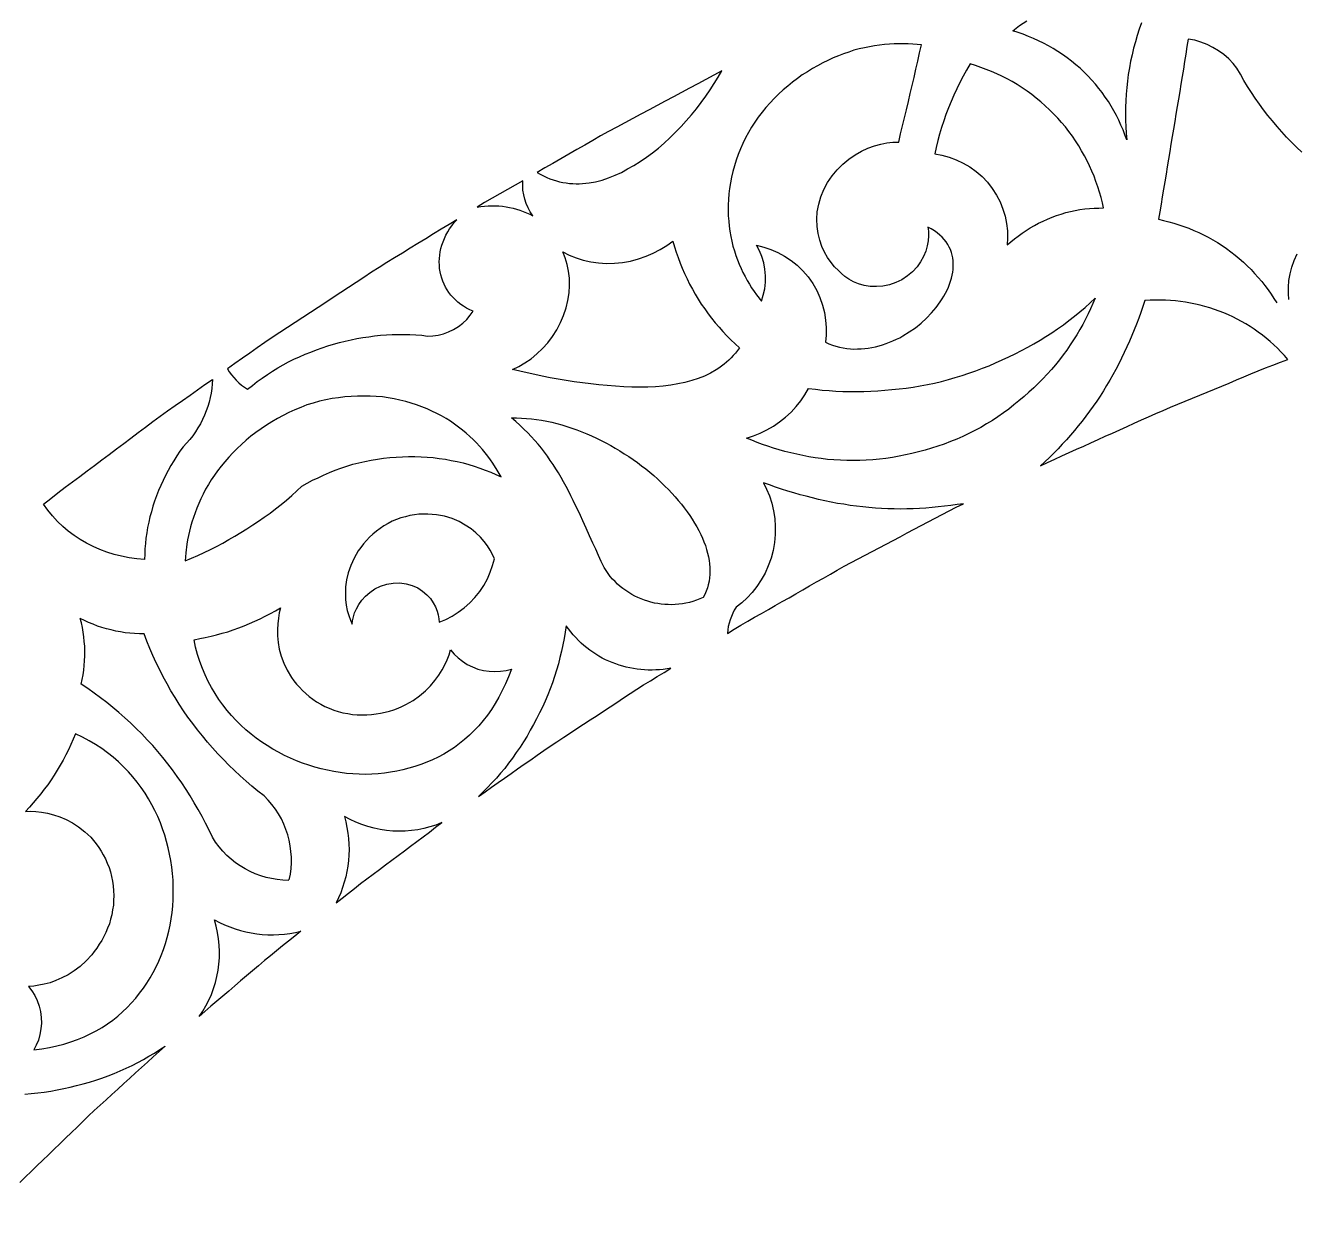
# Model space of a CAD drawing. Extents: x -1903 to -234, y -575 to 545.
# Drawn here: x -1659 to -1504.9, y 299.6 to 445.1 of the extents above; entities that cross this region are included whole.
import ezdxf

# ---------------------------------------------------------------- set-up
doc = ezdxf.new("R2010")
doc.units = 0
doc.layers.add('LAYER_1', color=18, linetype='CONTINUOUS')

msp = doc.modelspace()

# ---------------------------------------------------------------- linework, layer by layer
at = {"layer": 'LAYER_1'}
msp.add_lwpolyline([(-1342.91, 545.22, 0.414214), (-1902.91, -14.78, 0.414214), (-1342.91, -574.78, 0.414214), (-782.91, -14.78, 0.414214)], format="xyb", close=True, dxfattribs=at)
for points in [[(-1523.73, 445.4), (-1523.99, 444.64), (-1524.25, 443.88), (-1524.46, 443.11), (-1524.68, 442.32), (-1524.86, 441.53), (-1525.03, 440.74), (-1525.17, 439.95), (-1525.31, 439.15), (-1525.4, 438.35), (-1525.5, 437.56), (-1525.56, 436.76), (-1525.62, 435.96), (-1525.64, 435.17), (-1525.66, 434.38), (-1525.64, 433.59), (-1525.62, 432.8), (-1525.57, 432.01), (-1525.51, 431.23), (-1525.73, 431.82), (-1525.94, 432.42), (-1526.2, 433.01), (-1526.46, 433.59), (-1526.76, 434.17), (-1527.05, 434.74), (-1527.39, 435.3), (-1527.73, 435.86), (-1528.1, 436.4), (-1528.48, 436.94), (-1528.89, 437.46), (-1529.3, 437.98), (-1529.75, 438.47), (-1530.2, 438.96), (-1530.68, 439.43), (-1531.16, 439.89), (-1531.67, 440.32), (-1532.19, 440.76), (-1532.73, 441.16), (-1533.27, 441.56), (-1533.84, 441.92), (-1534.41, 442.28), (-1534.99, 442.61), (-1535.58, 442.94), (-1536.19, 443.22), (-1536.8, 443.51), (-1537.42, 443.76), (-1538.04, 444.01), (-1538.68, 444.22), (-1539.31, 444.44), (-1538.49, 445.07), (-1537.62, 445.66)], [(-1504.29, 429.72), (-1504.92, 430.32), (-1505.53, 430.94), (-1506.13, 431.56), (-1506.71, 432.2), (-1507.29, 432.85), (-1507.84, 433.52), (-1508.39, 434.18), (-1508.91, 434.87), (-1509.43, 435.56), (-1509.92, 436.27), (-1510.4, 436.97), (-1510.86, 437.7), (-1511.31, 438.42), (-1511.73, 439.16), (-1512.15, 439.9), (-1512.62, 440.49), (-1513.15, 441.04), (-1513.73, 441.56), (-1514.37, 442.02), (-1515.05, 442.43), (-1515.76, 442.78), (-1516.51, 443.06), (-1517.27, 443.28), (-1518.05, 443.44), (-1518.2, 442.52), (-1518.35, 441.61), (-1518.5, 440.7), (-1518.64, 439.79), (-1518.79, 438.88), (-1518.93, 437.97), (-1519.08, 437.06), (-1519.24, 436.16), (-1519.39, 435.25), (-1519.54, 434.34), (-1519.69, 433.44), (-1519.83, 432.53), (-1519.99, 431.62), (-1520.14, 430.7), (-1520.29, 429.79), (-1520.44, 428.87), (-1520.59, 427.96), (-1520.73, 427.05), (-1520.89, 426.14), (-1521.05, 425.22), (-1521.2, 424.31), (-1521.35, 423.41), (-1521.51, 422.5), (-1521.66, 421.59), (-1521.03, 421.44), (-1520.41, 421.3), (-1519.8, 421.12), (-1519.18, 420.93), (-1518.57, 420.72), (-1517.97, 420.5), (-1517.37, 420.25), (-1516.78, 419.99), (-1516.2, 419.7), (-1515.62, 419.41), (-1515.06, 419.09), (-1514.49, 418.77), (-1513.95, 418.4), (-1513.4, 418.03), (-1512.88, 417.64), (-1512.36, 417.24), (-1511.86, 416.82), (-1511.37, 416.39), (-1510.9, 415.94), (-1510.43, 415.49), (-1510, 415.01), (-1509.56, 414.54), (-1509.15, 414.04), (-1508.75, 413.55), (-1508.37, 413.04), (-1508, 412.52), (-1507.66, 412), (-1507.32, 411.47)], [(-1505.84, 411.86), (-1505.9, 412.59), (-1505.9, 413.36), (-1505.84, 414.15), (-1505.71, 414.96), (-1505.5, 415.78), (-1505.21, 416.59), (-1504.83, 417.4)], [(-1627.06, 341.46), (-1627.76, 341.49), (-1628.45, 341.55), (-1629.13, 341.67), (-1629.8, 341.82), (-1630.46, 342.02), (-1631.11, 342.26), (-1631.74, 342.53), (-1632.35, 342.85), (-1632.94, 343.21), (-1633.5, 343.6), (-1634.05, 344.03), (-1634.56, 344.49), (-1635.04, 344.99), (-1635.5, 345.53), (-1635.92, 346.1), (-1636.3, 346.7), (-1636.71, 347.54), (-1637.13, 348.39), (-1637.57, 349.22), (-1638.02, 350.06), (-1638.51, 350.87), (-1638.99, 351.69), (-1639.51, 352.49), (-1640.03, 353.29), (-1640.58, 354.07), (-1641.14, 354.84), (-1641.72, 355.6), (-1642.31, 356.35), (-1642.93, 357.08), (-1643.55, 357.81), (-1644.2, 358.51), (-1644.86, 359.21), (-1645.54, 359.88), (-1646.22, 360.55), (-1646.93, 361.18), (-1647.64, 361.82), (-1648.38, 362.43), (-1649.11, 363.03), (-1649.88, 363.6), (-1650.64, 364.17), (-1651.42, 364.7), (-1652.21, 365.23), (-1652.1, 365.8), (-1651.98, 366.37), (-1651.91, 366.94), (-1651.84, 367.52), (-1651.81, 368.09), (-1651.77, 368.67), (-1651.78, 369.25), (-1651.79, 369.83), (-1651.84, 370.4), (-1651.89, 370.98), (-1651.98, 371.54), (-1652.07, 372.11), (-1652.19, 372.66), (-1652.32, 373.21)], [(-1626.99, 341.51), (-1626.86, 342.2), (-1626.78, 342.89), (-1626.74, 343.58), (-1626.74, 344.27), (-1626.79, 344.96), (-1626.88, 345.65), (-1627.01, 346.32), (-1627.18, 346.99), (-1627.4, 347.64), (-1627.66, 348.29), (-1627.95, 348.91), (-1628.29, 349.51), (-1628.67, 350.1), (-1629.09, 350.66), (-1629.55, 351.2), (-1630.05, 351.7), (-1630.79, 352.29), (-1631.52, 352.88), (-1632.23, 353.5), (-1632.94, 354.13), (-1633.63, 354.78), (-1634.32, 355.43), (-1634.98, 356.12), (-1635.65, 356.8), (-1636.28, 357.51), (-1636.92, 358.23), (-1637.52, 358.97), (-1638.12, 359.71), (-1638.7, 360.47), (-1639.27, 361.24), (-1639.8, 362.03), (-1640.34, 362.82), (-1640.84, 363.64), (-1641.35, 364.45), (-1641.81, 365.29), (-1642.27, 366.12), (-1642.7, 366.97), (-1643.12, 367.83), (-1643.51, 368.7), (-1643.9, 369.57), (-1644.24, 370.45), (-1644.59, 371.34), (-1645.16, 371.35), (-1645.74, 371.37), (-1646.31, 371.42), (-1646.89, 371.48), (-1647.46, 371.57), (-1648.03, 371.67), (-1648.59, 371.81), (-1649.15, 371.94), (-1649.7, 372.12), (-1650.25, 372.29), (-1650.78, 372.5), (-1651.31, 372.71), (-1651.81, 372.96), (-1652.32, 373.21)], [(-1659.05, 315.55), (-1658.26, 315.61), (-1657.47, 315.7), (-1656.68, 315.8), (-1655.89, 315.93), (-1655.11, 316.06), (-1654.33, 316.23), (-1653.55, 316.4), (-1652.77, 316.59), (-1651.99, 316.78), (-1651.22, 317.01), (-1650.45, 317.23), (-1649.7, 317.5), (-1648.95, 317.76), (-1648.21, 318.06), (-1647.48, 318.36), (-1646.76, 318.69), (-1646.05, 319.02), (-1645.36, 319.38), (-1644.67, 319.74), (-1644, 320.14), (-1643.33, 320.53), (-1642.69, 320.95), (-1642.05, 321.37), (-1642.76, 320.72), (-1643.48, 320.07), (-1644.19, 319.42), (-1644.91, 318.77), (-1645.62, 318.12), (-1646.33, 317.47), (-1647.05, 316.82), (-1647.76, 316.17), (-1648.48, 315.52), (-1649.19, 314.87), (-1649.91, 314.22), (-1650.62, 313.57), (-1651.32, 312.91), (-1652.02, 312.23), (-1652.71, 311.56), (-1653.4, 310.89), (-1654.1, 310.22), (-1654.79, 309.54), (-1655.49, 308.87), (-1656.18, 308.2), (-1656.87, 307.53), (-1657.57, 306.85), (-1658.26, 306.18), (-1658.95, 305.51), (-1659.65, 304.84)]]:
    msp.add_lwpolyline(points, dxfattribs=at)
for points in [[(-1549.6, 420.65), (-1549.54, 420.13), (-1549.53, 419.58), (-1549.57, 418.99), (-1549.68, 418.37), (-1549.86, 417.74), (-1550.12, 417.09), (-1550.48, 416.44), (-1550.92, 415.82), (-1551.45, 415.24), (-1552.07, 414.72), (-1552.75, 414.27), (-1553.49, 413.91), (-1554.27, 413.65), (-1555.06, 413.49), (-1555.84, 413.43), (-1556.61, 413.46), (-1557.33, 413.58), (-1558, 413.77), (-1558.62, 414.02), (-1559.17, 414.32), (-1559.66, 414.65), (-1560.09, 415), (-1560.45, 415.37), (-1560.91, 415.84), (-1561.34, 416.37), (-1561.75, 416.96), (-1562.12, 417.61), (-1562.45, 418.31), (-1562.71, 419.07), (-1562.91, 419.87), (-1563.03, 420.72), (-1563.06, 421.6), (-1563, 422.5), (-1562.83, 423.42), (-1562.57, 424.32), (-1562.21, 425.21), (-1561.76, 426.06), (-1561.21, 426.86), (-1560.6, 427.6), (-1559.92, 428.28), (-1559.19, 428.88), (-1558.43, 429.4), (-1557.65, 429.84), (-1556.86, 430.2), (-1556.08, 430.48), (-1555.31, 430.69), (-1554.56, 430.84), (-1553.83, 430.92), (-1553.14, 430.95), (-1552.91, 431.94), (-1552.68, 432.91), (-1552.44, 433.89), (-1552.19, 434.87), (-1551.97, 435.85), (-1551.74, 436.83), (-1551.51, 437.81), (-1551.27, 438.79), (-1551.06, 439.78), (-1550.84, 440.76), (-1550.61, 441.75), (-1550.39, 442.74), (-1551.44, 442.83), (-1551.99, 442.85), (-1552.54, 442.87), (-1553.11, 442.86), (-1553.67, 442.85), (-1554.26, 442.81), (-1554.85, 442.77), (-1555.46, 442.69), (-1556.06, 442.62), (-1556.68, 442.51), (-1557.3, 442.39), (-1557.94, 442.24), (-1558.56, 442.07), (-1559.19, 441.86), (-1559.82, 441.65), (-1560.45, 441.4), (-1561.09, 441.14), (-1561.72, 440.84), (-1562.35, 440.54), (-1562.98, 440.2), (-1563.6, 439.86), (-1564.21, 439.47), (-1564.83, 439.08), (-1565.42, 438.65), (-1566.01, 438.22), (-1566.58, 437.74), (-1567.15, 437.27), (-1567.69, 436.75), (-1568.23, 436.24), (-1568.73, 435.69), (-1569.23, 435.14), (-1569.7, 434.56), (-1570.16, 433.98), (-1570.58, 433.37), (-1570.99, 432.75), (-1571.35, 432.1), (-1571.71, 431.45), (-1572.02, 430.79), (-1572.33, 430.12), (-1572.59, 429.44), (-1572.84, 428.76), (-1573.04, 428.08), (-1573.24, 427.39), (-1573.39, 426.71), (-1573.54, 426.02), (-1573.63, 425.34), (-1573.72, 424.66), (-1573.77, 423.99), (-1573.81, 423.33), (-1573.8, 422.67), (-1573.79, 422.02), (-1573.74, 421.38), (-1573.68, 420.74), (-1573.59, 420.13), (-1573.49, 419.51), (-1573.35, 418.92), (-1573.22, 418.33), (-1573.05, 417.77), (-1572.88, 417.2), (-1572.67, 416.67), (-1572.47, 416.13), (-1572.24, 415.62), (-1572.01, 415.12), (-1571.76, 414.64), (-1571.5, 414.16), (-1571.23, 413.71), (-1570.96, 413.27), (-1570.67, 412.85), (-1570.38, 412.43), (-1569.78, 411.65), (-1569.55, 412.4), (-1569.38, 413.17), (-1569.29, 413.96), (-1569.28, 414.75), (-1569.35, 415.54), (-1569.49, 416.32), (-1569.71, 417.06), (-1570, 417.78), (-1570.36, 418.45), (-1569.49, 418.23), (-1568.63, 417.94), (-1567.79, 417.58), (-1566.96, 417.13), (-1566.17, 416.61), (-1565.43, 416.01), (-1564.74, 415.34), (-1564.11, 414.6), (-1563.56, 413.81), (-1563.08, 412.97), (-1562.68, 412.1), (-1562.37, 411.2), (-1562.14, 410.28), (-1561.99, 409.37), (-1561.93, 408.46), (-1561.93, 407.56), (-1562.01, 406.69), (-1561.59, 406.5), (-1561.17, 406.34), (-1560.74, 406.2), (-1560.31, 406.08), (-1559.87, 405.99), (-1559.44, 405.93), (-1559, 405.88), (-1558.57, 405.86), (-1558.13, 405.87), (-1557.7, 405.89), (-1557.26, 405.93), (-1556.82, 405.98), (-1556.38, 406.05), (-1555.95, 406.14), (-1555.52, 406.25), (-1555.09, 406.38), (-1554.67, 406.52), (-1554.25, 406.68), (-1553.83, 406.85), (-1553.42, 407.04), (-1553.02, 407.24), (-1552.62, 407.46), (-1551.86, 407.93), (-1551.12, 408.45), (-1550.42, 409.01), (-1549.77, 409.61), (-1549.16, 410.24), (-1548.6, 410.9), (-1548.1, 411.59), (-1547.87, 411.94), (-1547.66, 412.29), (-1547.46, 412.64), (-1547.28, 413), (-1547.12, 413.36), (-1546.98, 413.72), (-1546.85, 414.08), (-1546.75, 414.44), (-1546.66, 414.8), (-1546.59, 415.16), (-1546.55, 415.52), (-1546.52, 415.87), (-1546.52, 416.23), (-1546.54, 416.57), (-1546.59, 416.92), (-1546.66, 417.25), (-1546.75, 417.58), (-1546.87, 417.91), (-1547.02, 418.23), (-1547.19, 418.54), (-1547.39, 418.84), (-1547.61, 419.13), (-1547.87, 419.41), (-1548.16, 419.68), (-1548.47, 419.94), (-1548.82, 420.19), (-1549.19, 420.43)], [(-1574.56, 439.57), (-1575.54, 439.05), (-1576.52, 438.52), (-1577.5, 438), (-1578.48, 437.48), (-1579.46, 436.95), (-1580.45, 436.43), (-1581.43, 435.9), (-1582.41, 435.38), (-1583.39, 434.86), (-1584.37, 434.33), (-1585.35, 433.81), (-1586.33, 433.29), (-1587.31, 432.76), (-1588.29, 432.24), (-1589.26, 431.69), (-1590.22, 431.14), (-1591.19, 430.58), (-1592.15, 430.03), (-1593.12, 429.47), (-1594.08, 428.92), (-1595.04, 428.37), (-1596.01, 427.81), (-1596.97, 427.26), (-1596.58, 427.04), (-1596.19, 426.84), (-1595.8, 426.66), (-1595.41, 426.5), (-1595.02, 426.36), (-1594.62, 426.24), (-1594.23, 426.14), (-1593.83, 426.05), (-1593.43, 425.99), (-1593.04, 425.94), (-1592.64, 425.91), (-1592.24, 425.89), (-1591.85, 425.9), (-1591.45, 425.91), (-1591.05, 425.95), (-1590.66, 426), (-1589.87, 426.14), (-1589.08, 426.35), (-1588.3, 426.61), (-1587.52, 426.92), (-1586.75, 427.28), (-1585.99, 427.69), (-1585.22, 428.11), (-1584.46, 428.59), (-1583.72, 429.1), (-1582.98, 429.64), (-1582.26, 430.22), (-1581.55, 430.83), (-1580.86, 431.47), (-1580.18, 432.13), (-1579.52, 432.82), (-1578.88, 433.53), (-1578.26, 434.25), (-1577.66, 434.99), (-1577.08, 435.74), (-1576.52, 436.5), (-1575.99, 437.26), (-1575.49, 438.03), (-1575.01, 438.8)], [(-1528.3, 422.96), (-1528.46, 423.6), (-1528.61, 424.25), (-1528.8, 424.89), (-1529, 425.53), (-1529.23, 426.17), (-1529.46, 426.8), (-1529.73, 427.43), (-1530, 428.06), (-1530.31, 428.68), (-1530.62, 429.29), (-1530.97, 429.89), (-1531.32, 430.49), (-1531.71, 431.08), (-1532.09, 431.66), (-1532.52, 432.22), (-1532.94, 432.78), (-1533.4, 433.32), (-1533.86, 433.85), (-1534.36, 434.36), (-1534.85, 434.87), (-1535.38, 435.35), (-1535.9, 435.82), (-1536.46, 436.27), (-1537.01, 436.71), (-1537.59, 437.13), (-1538.18, 437.54), (-1538.78, 437.91), (-1539.38, 438.28), (-1540, 438.6), (-1540.62, 438.93), (-1541.25, 439.22), (-1541.88, 439.5), (-1542.53, 439.75), (-1543.18, 440), (-1543.83, 440.21), (-1544.49, 440.42), (-1544.91, 439.68), (-1545.33, 438.94), (-1545.72, 438.18), (-1546.1, 437.42), (-1546.45, 436.64), (-1546.8, 435.87), (-1547.11, 435.09), (-1547.41, 434.3), (-1547.68, 433.51), (-1547.95, 432.72), (-1548.18, 431.92), (-1548.4, 431.12), (-1548.59, 430.31), (-1548.78, 429.51), (-1547.91, 429.35), (-1547.04, 429.11), (-1546.19, 428.79), (-1545.34, 428.4), (-1544.53, 427.93), (-1543.76, 427.38), (-1543.04, 426.76), (-1542.39, 426.07), (-1541.8, 425.33), (-1541.29, 424.53), (-1540.85, 423.7), (-1540.51, 422.83), (-1540.24, 421.95), (-1540.06, 421.07), (-1539.96, 420.19), (-1539.94, 419.32), (-1539.99, 418.48), (-1539.55, 418.85), (-1539.12, 419.21), (-1538.65, 419.56), (-1538.19, 419.9), (-1537.7, 420.22), (-1537.21, 420.54), (-1536.69, 420.82), (-1536.18, 421.11), (-1535.65, 421.36), (-1535.11, 421.61), (-1534.56, 421.83), (-1534.01, 422.04), (-1533.45, 422.22), (-1532.89, 422.4), (-1532.33, 422.54), (-1531.75, 422.67), (-1531.17, 422.76), (-1530.6, 422.85), (-1530.02, 422.89), (-1529.44, 422.94), (-1528.87, 422.95)], [(-1597.49, 422), (-1597.79, 422.48), (-1598.05, 422.97), (-1598.27, 423.49), (-1598.45, 424.02), (-1598.58, 424.57), (-1598.67, 425.13), (-1598.71, 425.69), (-1598.71, 426.27), (-1599.63, 425.74), (-1600.56, 425.21), (-1601.48, 424.69), (-1602.41, 424.16), (-1603.32, 423.61), (-1604.22, 423.05), (-1603.78, 423.12), (-1603.34, 423.17), (-1602.9, 423.21), (-1602.46, 423.23), (-1602.03, 423.23), (-1601.59, 423.2), (-1601.15, 423.16), (-1600.72, 423.1), (-1600.3, 423.02), (-1599.87, 422.92), (-1599.46, 422.81), (-1599.05, 422.68), (-1598.65, 422.54), (-1598.25, 422.37), (-1597.86, 422.2)], [(-1604.7, 410.46), (-1605.11, 410.63), (-1605.5, 410.83), (-1605.87, 411.05), (-1606.22, 411.28), (-1606.55, 411.54), (-1606.86, 411.81), (-1607.14, 412.09), (-1607.41, 412.4), (-1607.65, 412.71), (-1607.87, 413.04), (-1608.07, 413.38), (-1608.24, 413.74), (-1608.39, 414.1), (-1608.52, 414.47), (-1608.63, 414.85), (-1608.71, 415.23), (-1608.77, 415.63), (-1608.8, 416.03), (-1608.81, 416.43), (-1608.8, 416.83), (-1608.76, 417.24), (-1608.7, 417.64), (-1608.61, 418.05), (-1608.5, 418.46), (-1608.36, 418.86), (-1608.2, 419.26), (-1608.01, 419.66), (-1607.79, 420.05), (-1607.56, 420.43), (-1607.29, 420.81), (-1607, 421.18), (-1606.68, 421.54), (-1607.63, 420.96), (-1608.57, 420.38), (-1609.51, 419.81), (-1610.45, 419.23), (-1611.4, 418.65), (-1612.34, 418.07), (-1613.28, 417.5), (-1614.23, 416.92), (-1615.17, 416.34), (-1616.11, 415.76), (-1617.04, 415.16), (-1617.96, 414.55), (-1618.88, 413.94), (-1619.81, 413.33), (-1620.73, 412.73), (-1621.66, 412.12), (-1622.58, 411.51), (-1623.5, 410.91), (-1624.43, 410.3), (-1625.35, 409.69), (-1626.28, 409.09), (-1627.2, 408.48), (-1628.13, 407.87), (-1629.05, 407.26), (-1629.96, 406.64), (-1630.87, 406.01), (-1631.77, 405.37), (-1632.68, 404.74), (-1633.58, 404.1), (-1634.49, 403.46), (-1634.26, 403.1), (-1634, 402.74), (-1633.73, 402.41), (-1633.43, 402.09), (-1633.12, 401.78), (-1632.78, 401.5), (-1632.43, 401.23), (-1632.06, 400.99), (-1631.47, 401.46), (-1630.87, 401.91), (-1630.26, 402.35), (-1629.64, 402.77), (-1629.02, 403.18), (-1628.39, 403.57), (-1627.75, 403.95), (-1627.09, 404.3), (-1626.43, 404.62), (-1625.75, 404.93), (-1625.08, 405.23), (-1624.39, 405.5), (-1623.71, 405.77), (-1623.01, 406.01), (-1622.32, 406.24), (-1621.62, 406.45), (-1620.92, 406.65), (-1620.21, 406.82), (-1619.5, 406.98), (-1618.79, 407.13), (-1618.08, 407.25), (-1617.37, 407.36), (-1616.65, 407.45), (-1615.94, 407.53), (-1615.22, 407.58), (-1614.51, 407.62), (-1613.79, 407.64), (-1613.08, 407.64), (-1612.37, 407.62), (-1611.65, 407.59), (-1610.95, 407.53), (-1610.23, 407.44), (-1609.6, 407.47), (-1608.96, 407.56), (-1608.32, 407.72), (-1607.69, 407.95), (-1607.08, 408.24), (-1606.5, 408.59), (-1605.97, 409), (-1605.48, 409.46), (-1605.06, 409.95)], [(-1572.45, 406), (-1572.68, 405.68), (-1572.93, 405.37), (-1573.18, 405.08), (-1573.45, 404.8), (-1573.72, 404.52), (-1574.01, 404.26), (-1574.3, 404.01), (-1574.61, 403.77), (-1574.93, 403.55), (-1575.26, 403.33), (-1575.94, 402.94), (-1576.67, 402.59), (-1577.43, 402.29), (-1578.22, 402.03), (-1579.04, 401.81), (-1579.89, 401.63), (-1580.77, 401.49), (-1581.68, 401.38), (-1582.6, 401.3), (-1583.54, 401.25), (-1584.5, 401.24), (-1585.48, 401.25), (-1586.46, 401.29), (-1587.46, 401.35), (-1588.46, 401.43), (-1589.46, 401.53), (-1590.46, 401.63), (-1591.46, 401.75), (-1592.45, 401.89), (-1593.43, 402.05), (-1594.41, 402.21), (-1595.37, 402.39), (-1596.33, 402.57), (-1597.25, 402.76), (-1598.18, 402.96), (-1599.06, 403.17), (-1599.95, 403.37), (-1599.19, 403.74), (-1598.43, 404.18), (-1597.7, 404.69), (-1596.99, 405.27), (-1596.31, 405.91), (-1595.67, 406.62), (-1595.09, 407.38), (-1594.57, 408.2), (-1594.12, 409.06), (-1593.75, 409.94), (-1593.44, 410.84), (-1593.22, 411.75), (-1593.08, 412.66), (-1593.03, 413.56), (-1593.05, 414.44), (-1593.15, 415.3), (-1593.32, 416.12), (-1593.56, 416.9), (-1593.84, 417.63), (-1593.07, 417.24), (-1592.24, 416.91), (-1591.36, 416.64), (-1590.45, 416.43), (-1589.51, 416.3), (-1588.55, 416.24), (-1587.57, 416.26), (-1586.6, 416.36), (-1585.63, 416.53), (-1584.68, 416.78), (-1583.76, 417.1), (-1582.88, 417.48), (-1582.04, 417.92), (-1581.25, 418.42), (-1580.5, 418.94), (-1580.3, 418.27), (-1580.1, 417.61), (-1579.87, 416.95), (-1579.64, 416.29), (-1579.37, 415.65), (-1579.1, 415), (-1578.79, 414.37), (-1578.48, 413.73), (-1578.14, 413.12), (-1577.8, 412.5), (-1577.43, 411.9), (-1577.06, 411.3), (-1576.65, 410.72), (-1576.24, 410.14), (-1575.81, 409.59), (-1575.37, 409.03), (-1574.91, 408.5), (-1574.45, 407.97), (-1573.96, 407.46), (-1573.47, 406.96), (-1572.96, 406.48)], [(-1529.33, 412.01), (-1529.61, 411.38), (-1529.88, 410.74), (-1530.19, 410.11), (-1530.5, 409.48), (-1530.84, 408.85), (-1531.18, 408.22), (-1531.56, 407.59), (-1531.94, 406.97), (-1532.35, 406.36), (-1532.77, 405.74), (-1533.22, 405.14), (-1533.66, 404.54), (-1534.15, 403.95), (-1534.63, 403.37), (-1535.15, 402.8), (-1535.67, 402.24), (-1536.23, 401.69), (-1536.78, 401.14), (-1537.37, 400.62), (-1537.95, 400.1), (-1538.57, 399.59), (-1539.17, 399.08), (-1539.81, 398.59), (-1540.45, 398.11), (-1541.12, 397.66), (-1541.79, 397.21), (-1542.49, 396.79), (-1543.18, 396.37), (-1543.9, 395.99), (-1544.62, 395.61), (-1545.36, 395.28), (-1546.1, 394.94), (-1546.86, 394.64), (-1547.62, 394.34), (-1548.39, 394.08), (-1549.17, 393.83), (-1549.95, 393.61), (-1550.74, 393.4), (-1551.53, 393.21), (-1552.31, 393.02), (-1553.1, 392.87), (-1553.9, 392.72), (-1554.69, 392.61), (-1555.48, 392.51), (-1556.28, 392.44), (-1557.07, 392.38), (-1557.86, 392.36), (-1558.65, 392.34), (-1559.43, 392.36), (-1560.21, 392.38), (-1560.98, 392.44), (-1561.76, 392.49), (-1562.52, 392.59), (-1563.28, 392.68), (-1564.02, 392.81), (-1564.77, 392.94), (-1565.49, 393.11), (-1566.22, 393.27), (-1566.93, 393.46), (-1567.64, 393.65), (-1568.32, 393.86), (-1569, 394.07), (-1569.65, 394.3), (-1570.31, 394.54), (-1570.94, 394.8), (-1571.58, 395.06), (-1570.74, 395.33), (-1569.92, 395.67), (-1569.11, 396.08), (-1568.32, 396.53), (-1567.57, 397.04), (-1566.85, 397.6), (-1566.18, 398.22), (-1565.56, 398.88), (-1565, 399.58), (-1564.5, 400.32), (-1564.06, 401.07), (-1563.24, 400.98), (-1562.42, 400.88), (-1561.58, 400.82), (-1560.75, 400.75), (-1559.91, 400.73), (-1559.07, 400.7), (-1558.22, 400.7), (-1557.38, 400.71), (-1556.52, 400.75), (-1555.67, 400.8), (-1554.82, 400.88), (-1553.96, 400.94), (-1553.1, 401.03), (-1552.24, 401.13), (-1551.38, 401.26), (-1550.52, 401.39), (-1549.66, 401.57), (-1548.81, 401.74), (-1547.96, 401.94), (-1547.12, 402.15), (-1546.28, 402.4), (-1545.45, 402.64), (-1544.62, 402.93), (-1543.8, 403.21), (-1542.99, 403.53), (-1542.18, 403.84), (-1541.39, 404.2), (-1540.6, 404.55), (-1539.81, 404.92), (-1539.03, 405.29), (-1538.26, 405.68), (-1537.5, 406.08), (-1536.75, 406.5), (-1536.01, 406.93), (-1535.29, 407.39), (-1534.57, 407.84), (-1533.88, 408.33), (-1533.18, 408.81), (-1532.51, 409.32), (-1531.84, 409.83), (-1531.2, 410.37), (-1530.56, 410.9), (-1529.94, 411.46)], [(-1505.98, 404.6), (-1506.39, 405.06), (-1506.81, 405.51), (-1507.24, 405.95), (-1507.68, 406.37), (-1508.13, 406.78), (-1508.6, 407.17), (-1509.07, 407.56), (-1509.56, 407.92), (-1510.05, 408.27), (-1510.56, 408.61), (-1511.07, 408.92), (-1511.59, 409.22), (-1512.12, 409.5), (-1512.65, 409.77), (-1513.19, 410.02), (-1513.75, 410.25), (-1514.3, 410.47), (-1514.87, 410.67), (-1515.44, 410.86), (-1516.02, 411.03), (-1516.6, 411.18), (-1517.19, 411.32), (-1517.79, 411.44), (-1518.39, 411.54), (-1518.99, 411.62), (-1519.6, 411.69), (-1520.21, 411.74), (-1520.82, 411.78), (-1521.44, 411.79), (-1522.06, 411.79), (-1522.68, 411.77), (-1523.31, 411.73), (-1523.55, 411.01), (-1523.78, 410.29), (-1524.05, 409.59), (-1524.31, 408.88), (-1524.59, 408.18), (-1524.88, 407.49), (-1525.18, 406.81), (-1525.49, 406.11), (-1525.81, 405.43), (-1526.13, 404.74), (-1526.48, 404.07), (-1526.82, 403.4), (-1527.19, 402.74), (-1527.55, 402.08), (-1527.94, 401.44), (-1528.33, 400.8), (-1528.73, 400.17), (-1529.14, 399.54), (-1529.57, 398.93), (-1530, 398.32), (-1530.45, 397.73), (-1530.9, 397.13), (-1531.37, 396.56), (-1531.83, 395.98), (-1532.32, 395.42), (-1532.81, 394.86), (-1533.32, 394.32), (-1533.83, 393.78), (-1534.35, 393.26), (-1534.88, 392.73), (-1535.42, 392.21), (-1535.95, 391.69), (-1535.09, 392.11), (-1534.22, 392.52), (-1533.35, 392.92), (-1532.47, 393.31), (-1531.6, 393.71), (-1530.72, 394.1), (-1529.85, 394.5), (-1528.97, 394.89), (-1528.1, 395.29), (-1527.22, 395.68), (-1526.35, 396.08), (-1525.47, 396.47), (-1524.6, 396.87), (-1523.72, 397.27), (-1522.85, 397.66), (-1521.97, 398.06), (-1521.09, 398.43), (-1520.2, 398.8), (-1519.32, 399.17), (-1518.43, 399.54), (-1517.54, 399.9), (-1516.66, 400.27), (-1515.77, 400.64), (-1514.88, 401.01), (-1513.99, 401.37), (-1513.11, 401.74), (-1512.22, 402.11), (-1511.33, 402.48), (-1510.45, 402.84), (-1509.56, 403.21), (-1508.67, 403.58), (-1507.78, 403.92), (-1506.88, 404.26)], [(-1636.31, 402.18), (-1636.33, 401.63), (-1636.38, 401.07), (-1636.46, 400.52), (-1636.57, 399.97), (-1636.71, 399.43), (-1636.87, 398.89), (-1637.05, 398.36), (-1637.27, 397.83), (-1637.51, 397.32), (-1637.77, 396.81), (-1638.06, 396.31), (-1638.37, 395.83), (-1638.7, 395.36), (-1639.06, 394.9), (-1639.45, 394.45), (-1639.85, 394.02), (-1640.24, 393.47), (-1640.63, 392.91), (-1640.99, 392.33), (-1641.34, 391.75), (-1641.67, 391.15), (-1642, 390.55), (-1642.29, 389.94), (-1642.58, 389.32), (-1642.84, 388.7), (-1643.09, 388.07), (-1643.31, 387.43), (-1643.53, 386.8), (-1643.71, 386.15), (-1643.89, 385.51), (-1644.03, 384.86), (-1644.17, 384.22), (-1644.27, 383.57), (-1644.37, 382.92), (-1644.43, 382.28), (-1644.48, 381.64), (-1644.5, 381), (-1644.52, 380.36), (-1645.47, 380.44), (-1646.4, 380.56), (-1647.32, 380.74), (-1648.22, 380.96), (-1649.09, 381.24), (-1649.95, 381.56), (-1650.77, 381.92), (-1651.57, 382.32), (-1652.34, 382.76), (-1653.07, 383.25), (-1653.78, 383.78), (-1654.45, 384.36), (-1655.09, 384.97), (-1655.69, 385.63), (-1656.25, 386.33), (-1656.76, 387.06), (-1655.9, 387.75), (-1655.03, 388.43), (-1654.14, 389.1), (-1653.26, 389.76), (-1652.37, 390.42), (-1651.49, 391.09), (-1650.6, 391.75), (-1649.72, 392.42), (-1648.83, 393.08), (-1647.95, 393.75), (-1647.06, 394.41), (-1646.18, 395.07), (-1645.3, 395.74), (-1644.41, 396.4), (-1643.53, 397.07), (-1642.64, 397.73), (-1641.74, 398.37), (-1640.83, 399), (-1639.93, 399.64), (-1639.02, 400.28), (-1638.12, 400.91), (-1637.21, 401.55)], [(-1601.33, 390.36), (-1601.79, 391.19), (-1602.32, 392.03), (-1602.62, 392.44), (-1602.92, 392.86), (-1603.25, 393.27), (-1603.58, 393.68), (-1603.94, 394.09), (-1604.31, 394.49), (-1604.71, 394.89), (-1605.11, 395.28), (-1605.56, 395.66), (-1606, 396.04), (-1606.48, 396.4), (-1606.96, 396.76), (-1607.47, 397.1), (-1607.99, 397.44), (-1608.55, 397.75), (-1609.11, 398.06), (-1609.7, 398.34), (-1610.3, 398.62), (-1610.93, 398.87), (-1611.56, 399.11), (-1612.22, 399.31), (-1612.88, 399.51), (-1613.58, 399.67), (-1614.27, 399.83), (-1614.99, 399.94), (-1615.71, 400.05), (-1616.46, 400.1), (-1617.2, 400.16), (-1617.96, 400.17), (-1618.72, 400.17), (-1619.49, 400.12), (-1620.26, 400.07), (-1621.03, 399.96), (-1621.8, 399.85), (-1622.57, 399.69), (-1623.35, 399.53), (-1624.11, 399.31), (-1624.86, 399.08), (-1625.59, 398.79), (-1626.33, 398.5), (-1627.04, 398.16), (-1627.75, 397.82), (-1628.43, 397.44), (-1629.11, 397.05), (-1629.76, 396.63), (-1630.41, 396.21), (-1631.03, 395.75), (-1631.64, 395.29), (-1632.21, 394.8), (-1632.78, 394.31), (-1633.31, 393.79), (-1633.84, 393.28), (-1634.32, 392.74), (-1634.81, 392.21), (-1635.24, 391.66), (-1635.68, 391.11), (-1636.07, 390.56), (-1636.46, 390), (-1636.8, 389.43), (-1637.14, 388.86), (-1637.43, 388.28), (-1637.72, 387.71), (-1637.96, 387.13), (-1638.21, 386.56), (-1638.41, 386), (-1638.62, 385.44), (-1638.79, 384.88), (-1638.96, 384.33), (-1639.09, 383.79), (-1639.22, 383.25), (-1639.32, 382.72), (-1639.42, 382.2), (-1639.55, 381.18), (-1639.63, 380.2), (-1638.86, 380.52), (-1638.08, 380.84), (-1637.32, 381.2), (-1636.56, 381.56), (-1635.81, 381.94), (-1635.06, 382.33), (-1634.32, 382.76), (-1633.59, 383.18), (-1632.87, 383.63), (-1632.14, 384.07), (-1631.43, 384.54), (-1630.71, 385), (-1630.02, 385.49), (-1629.33, 385.98), (-1628.66, 386.5), (-1627.99, 387.02), (-1627.35, 387.56), (-1626.7, 388.11), (-1626.08, 388.68), (-1625.46, 389.24), (-1624.82, 389.6), (-1624.17, 389.95), (-1623.5, 390.27), (-1622.83, 390.59), (-1622.13, 390.88), (-1621.44, 391.17), (-1620.73, 391.42), (-1620.03, 391.67), (-1619.3, 391.89), (-1618.57, 392.08), (-1617.82, 392.24), (-1617.07, 392.39), (-1616.32, 392.51), (-1615.56, 392.63), (-1614.81, 392.7), (-1614.05, 392.77), (-1613.29, 392.8), (-1612.53, 392.83), (-1611.78, 392.82), (-1611.03, 392.81), (-1610.29, 392.75), (-1609.54, 392.7), (-1608.81, 392.6), (-1608.08, 392.5), (-1607.36, 392.36), (-1606.64, 392.22), (-1605.94, 392.05), (-1605.25, 391.87), (-1604.57, 391.65), (-1603.89, 391.43), (-1603.24, 391.18), (-1602.58, 390.93), (-1601.95, 390.64)], [(-1576.83, 375.76), (-1577.24, 375.58), (-1577.66, 375.42), (-1578.08, 375.28), (-1578.5, 375.16), (-1578.93, 375.06), (-1579.36, 374.98), (-1579.78, 374.93), (-1580.21, 374.89), (-1580.64, 374.87), (-1581.06, 374.88), (-1581.49, 374.9), (-1581.91, 374.94), (-1582.33, 375), (-1582.75, 375.08), (-1583.16, 375.18), (-1583.56, 375.29), (-1583.96, 375.42), (-1584.36, 375.57), (-1584.74, 375.74), (-1585.12, 375.92), (-1585.5, 376.13), (-1585.86, 376.34), (-1586.21, 376.58), (-1586.56, 376.83), (-1586.89, 377.09), (-1587.21, 377.37), (-1587.52, 377.67), (-1587.81, 377.98), (-1588.09, 378.31), (-1588.36, 378.65), (-1588.61, 379), (-1588.85, 379.37), (-1589.18, 380.11), (-1589.52, 380.85), (-1589.86, 381.6), (-1590.19, 382.34), (-1590.6, 383.24), (-1591.01, 384.14), (-1591.41, 385.04), (-1591.71, 385.67), (-1592, 386.3), (-1592.29, 386.9), (-1592.57, 387.51), (-1592.87, 388.08), (-1593.16, 388.66), (-1593.45, 389.22), (-1593.75, 389.77), (-1594.06, 390.31), (-1594.37, 390.84), (-1594.69, 391.36), (-1595.01, 391.87), (-1595.36, 392.37), (-1595.7, 392.87), (-1596.07, 393.36), (-1596.44, 393.85), (-1596.83, 394.32), (-1597.23, 394.79), (-1597.66, 395.26), (-1598.1, 395.72), (-1598.56, 396.17), (-1599.04, 396.63), (-1599.54, 397.08), (-1600.07, 397.52), (-1599.46, 397.52), (-1598.86, 397.5), (-1598.25, 397.46), (-1597.64, 397.4), (-1597.03, 397.33), (-1596.41, 397.23), (-1595.8, 397.11), (-1595.19, 396.98), (-1594.58, 396.83), (-1593.97, 396.67), (-1593.36, 396.48), (-1592.75, 396.29), (-1592.15, 396.06), (-1591.55, 395.84), (-1590.95, 395.59), (-1590.36, 395.34), (-1589.77, 395.07), (-1589.19, 394.79), (-1588.62, 394.49), (-1588.04, 394.18), (-1587.49, 393.86), (-1586.93, 393.53), (-1586.39, 393.18), (-1585.85, 392.84), (-1585.32, 392.47), (-1584.8, 392.1), (-1584.29, 391.72), (-1583.79, 391.33), (-1583.31, 390.93), (-1582.83, 390.53), (-1582.37, 390.11), (-1581.91, 389.69), (-1581.47, 389.26), (-1581.04, 388.83), (-1580.63, 388.39), (-1580.22, 387.95), (-1579.85, 387.5), (-1579.47, 387.05), (-1579.13, 386.6), (-1578.78, 386.14), (-1578.47, 385.69), (-1578.16, 385.23), (-1577.88, 384.77), (-1577.61, 384.31), (-1577.36, 383.85), (-1577.13, 383.4), (-1576.93, 382.94), (-1576.74, 382.49), (-1576.57, 382.03), (-1576.42, 381.58), (-1576.3, 381.14), (-1576.2, 380.69), (-1576.12, 380.25), (-1576.06, 379.82), (-1576.03, 379.39), (-1576.01, 378.96), (-1576.03, 378.54), (-1576.06, 378.12), (-1576.12, 377.71), (-1576.21, 377.3), (-1576.32, 376.9), (-1576.47, 376.51), (-1576.63, 376.13)], [(-1545.3, 387.11), (-1546.06, 387), (-1546.83, 386.9), (-1547.59, 386.82), (-1548.35, 386.72), (-1549.1, 386.65), (-1549.86, 386.58), (-1550.62, 386.54), (-1551.39, 386.5), (-1552.15, 386.49), (-1552.91, 386.47), (-1553.68, 386.49), (-1554.44, 386.5), (-1555.21, 386.54), (-1555.97, 386.58), (-1556.74, 386.65), (-1557.5, 386.72), (-1558.27, 386.82), (-1559.03, 386.91), (-1559.8, 387.04), (-1560.56, 387.16), (-1561.32, 387.31), (-1562.08, 387.46), (-1562.84, 387.64), (-1563.6, 387.81), (-1564.36, 388.02), (-1565.1, 388.2), (-1565.85, 388.42), (-1566.59, 388.63), (-1567.33, 388.87), (-1568.06, 389.12), (-1568.8, 389.39), (-1569.53, 389.65), (-1569.14, 388.88), (-1568.8, 388.05), (-1568.52, 387.18), (-1568.3, 386.27), (-1568.16, 385.33), (-1568.09, 384.37), (-1568.1, 383.4), (-1568.19, 382.42), (-1568.36, 381.46), (-1568.61, 380.51), (-1568.94, 379.59), (-1569.33, 378.71), (-1569.8, 377.87), (-1570.32, 377.09), (-1570.89, 376.37), (-1571.51, 375.71), (-1572.16, 375.12), (-1572.83, 374.59), (-1573.06, 374.23), (-1573.25, 373.84), (-1573.42, 373.45), (-1573.57, 373.05), (-1573.69, 372.65), (-1573.79, 372.23), (-1573.85, 371.81), (-1573.9, 371.38), (-1573.08, 371.89), (-1572.26, 372.39), (-1571.43, 372.87), (-1570.6, 373.35), (-1569.76, 373.82), (-1568.93, 374.3), (-1568.1, 374.77), (-1567.26, 375.25), (-1566.43, 375.72), (-1565.59, 376.2), (-1564.76, 376.68), (-1563.93, 377.15), (-1563.09, 377.63), (-1562.26, 378.1), (-1561.42, 378.58), (-1560.59, 379.05), (-1559.76, 379.53), (-1558.91, 379.98), (-1558.06, 380.43), (-1557.21, 380.88), (-1556.36, 381.33), (-1555.52, 381.78), (-1554.67, 382.23), (-1553.82, 382.67), (-1552.97, 383.12), (-1552.12, 383.57), (-1551.27, 384.02), (-1550.42, 384.47), (-1549.58, 384.92), (-1548.73, 385.37), (-1547.88, 385.82), (-1547.03, 386.26), (-1546.17, 386.68)], [(-1602.14, 380.45), (-1602.37, 380.96), (-1602.65, 381.48), (-1602.99, 382), (-1603.38, 382.53), (-1603.84, 383.06), (-1604.37, 383.58), (-1604.97, 384.07), (-1605.66, 384.53), (-1606.42, 384.95), (-1607.27, 385.31), (-1608.18, 385.59), (-1609.17, 385.77), (-1609.68, 385.82), (-1610.2, 385.86), (-1610.74, 385.84), (-1611.28, 385.83), (-1611.83, 385.75), (-1612.37, 385.67), (-1612.92, 385.53), (-1613.46, 385.39), (-1613.99, 385.19), (-1614.53, 384.99), (-1615.02, 384.72), (-1615.52, 384.45), (-1615.98, 384.12), (-1616.44, 383.79), (-1616.86, 383.42), (-1617.28, 383.05), (-1617.64, 382.65), (-1618.01, 382.25), (-1618.32, 381.82), (-1618.64, 381.39), (-1619.15, 380.51), (-1619.55, 379.62), (-1619.85, 378.74), (-1620.05, 377.88), (-1620.17, 377.05), (-1620.2, 376.26), (-1620.17, 375.51), (-1620.09, 374.81), (-1619.96, 374.16), (-1619.79, 373.56), (-1619.59, 373.01), (-1619.37, 372.5), (-1619.32, 372.93), (-1619.22, 373.39), (-1619.07, 373.87), (-1618.86, 374.38), (-1618.58, 374.89), (-1618.22, 375.41), (-1617.77, 375.91), (-1617.23, 376.37), (-1616.62, 376.78), (-1615.93, 377.12), (-1615.18, 377.37), (-1614.4, 377.5), (-1613.61, 377.52), (-1612.83, 377.42), (-1612.1, 377.22), (-1611.43, 376.91), (-1610.83, 376.53), (-1610.32, 376.09), (-1609.89, 375.61), (-1609.54, 375.11), (-1609.28, 374.6), (-1609.08, 374.11), (-1608.95, 373.63), (-1608.86, 373.17), (-1608.82, 372.74), (-1608.04, 373.08), (-1607.27, 373.5), (-1606.52, 373.98), (-1605.8, 374.51), (-1605.12, 375.11), (-1604.49, 375.76), (-1603.92, 376.47), (-1603.42, 377.22), (-1602.99, 378), (-1602.64, 378.81), (-1602.35, 379.63)], [(-1600.07, 367.04), (-1600.42, 366.15), (-1600.79, 365.3), (-1601.19, 364.47), (-1601.6, 363.67), (-1602.04, 362.91), (-1602.5, 362.18), (-1602.98, 361.48), (-1603.49, 360.83), (-1604.02, 360.2), (-1604.57, 359.61), (-1605.15, 359.05), (-1605.74, 358.53), (-1606.35, 358.04), (-1606.97, 357.58), (-1607.61, 357.16), (-1608.27, 356.77), (-1608.95, 356.41), (-1609.63, 356.08), (-1610.33, 355.78), (-1611.05, 355.51), (-1611.77, 355.27), (-1612.49, 355.05), (-1613.22, 354.85), (-1613.96, 354.69), (-1614.71, 354.56), (-1615.46, 354.45), (-1616.22, 354.38), (-1616.98, 354.33), (-1617.75, 354.31), (-1618.52, 354.32), (-1619.29, 354.36), (-1620.06, 354.43), (-1620.83, 354.52), (-1621.6, 354.65), (-1622.37, 354.8), (-1623.13, 354.97), (-1623.89, 355.18), (-1624.64, 355.41), (-1625.39, 355.67), (-1626.13, 355.96), (-1626.86, 356.27), (-1627.58, 356.61), (-1628.29, 356.98), (-1628.99, 357.37), (-1629.67, 357.79), (-1630.34, 358.23), (-1630.99, 358.7), (-1631.63, 359.2), (-1632.25, 359.72), (-1632.85, 360.27), (-1633.43, 360.85), (-1633.99, 361.45), (-1634.52, 362.07), (-1635.03, 362.72), (-1635.52, 363.4), (-1635.97, 364.1), (-1636.41, 364.83), (-1636.81, 365.58), (-1637.18, 366.36), (-1637.52, 367.16), (-1637.83, 367.99), (-1638.1, 368.84), (-1638.34, 369.72), (-1638.54, 370.63), (-1637.85, 370.76), (-1637.17, 370.89), (-1636.48, 371.05), (-1635.8, 371.21), (-1635.12, 371.41), (-1634.45, 371.6), (-1633.78, 371.83), (-1633.11, 372.06), (-1632.46, 372.32), (-1631.8, 372.58), (-1631.16, 372.87), (-1630.52, 373.16), (-1629.9, 373.48), (-1629.27, 373.8), (-1628.67, 374.15), (-1628.06, 374.5), (-1628.2, 373.89), (-1628.32, 373.25), (-1628.4, 372.57), (-1628.44, 371.85), (-1628.42, 371.09), (-1628.34, 370.3), (-1628.2, 369.48), (-1627.97, 368.64), (-1627.66, 367.78), (-1627.25, 366.92), (-1626.74, 366.07), (-1626.44, 365.66), (-1626.13, 365.25), (-1625.77, 364.86), (-1625.41, 364.47), (-1625, 364.11), (-1624.59, 363.75), (-1624.13, 363.42), (-1623.68, 363.1), (-1623.18, 362.83), (-1622.68, 362.55), (-1622.14, 362.33), (-1621.61, 362.1), (-1621.05, 361.94), (-1620.49, 361.78), (-1619.91, 361.68), (-1619.34, 361.58), (-1618.76, 361.54), (-1618.18, 361.51), (-1617.61, 361.53), (-1617.04, 361.56), (-1616.48, 361.64), (-1615.92, 361.72), (-1615.38, 361.85), (-1614.83, 361.97), (-1614.32, 362.15), (-1613.81, 362.33), (-1613.34, 362.54), (-1612.86, 362.76), (-1611.99, 363.26), (-1611.21, 363.82), (-1610.5, 364.42), (-1609.88, 365.04), (-1609.34, 365.68), (-1608.87, 366.32), (-1608.47, 366.96), (-1608.14, 367.59), (-1607.86, 368.21), (-1607.63, 368.81), (-1607.44, 369.39), (-1607.02, 368.89), (-1606.54, 368.43), (-1606.01, 368.01), (-1605.42, 367.64), (-1604.8, 367.33), (-1604.14, 367.08), (-1603.46, 366.91), (-1602.77, 366.81), (-1602.07, 366.77), (-1601.38, 366.8), (-1600.71, 366.89)], [(-1580.76, 367.18), (-1581.21, 367.09), (-1581.67, 367.03), (-1582.12, 366.99), (-1582.58, 366.96), (-1583.03, 366.95), (-1583.49, 366.95), (-1583.94, 366.97), (-1584.39, 367.01), (-1584.84, 367.07), (-1585.28, 367.14), (-1585.72, 367.22), (-1586.16, 367.31), (-1586.59, 367.42), (-1587.01, 367.55), (-1587.43, 367.69), (-1587.85, 367.85), (-1588.26, 368.02), (-1588.67, 368.21), (-1589.06, 368.41), (-1589.46, 368.63), (-1589.84, 368.86), (-1590.21, 369.11), (-1590.58, 369.37), (-1590.94, 369.64), (-1591.29, 369.93), (-1591.63, 370.23), (-1591.96, 370.55), (-1592.28, 370.88), (-1592.58, 371.22), (-1592.88, 371.58), (-1593.16, 371.95), (-1593.43, 372.33), (-1593.55, 371.55), (-1593.68, 370.78), (-1593.83, 370), (-1593.99, 369.23), (-1594.19, 368.46), (-1594.38, 367.69), (-1594.61, 366.93), (-1594.84, 366.17), (-1595.11, 365.42), (-1595.37, 364.67), (-1595.68, 363.93), (-1595.98, 363.19), (-1596.32, 362.47), (-1596.65, 361.75), (-1597.02, 361.04), (-1597.39, 360.34), (-1597.79, 359.65), (-1598.18, 358.95), (-1598.6, 358.27), (-1599.03, 357.59), (-1599.48, 356.94), (-1599.93, 356.29), (-1600.41, 355.66), (-1600.89, 355.04), (-1601.4, 354.44), (-1601.9, 353.84), (-1602.43, 353.28), (-1602.96, 352.71), (-1603.51, 352.18), (-1604.06, 351.64), (-1603.27, 352.2), (-1602.48, 352.75), (-1601.69, 353.31), (-1600.9, 353.86), (-1600.11, 354.42), (-1599.32, 354.97), (-1598.53, 355.53), (-1597.74, 356.08), (-1596.95, 356.64), (-1596.16, 357.2), (-1595.36, 357.74), (-1594.55, 358.27), (-1593.74, 358.8), (-1592.93, 359.33), (-1592.13, 359.86), (-1591.32, 360.39), (-1590.51, 360.92), (-1589.7, 361.45), (-1588.9, 361.98), (-1588.09, 362.51), (-1587.28, 363.04), (-1586.47, 363.57), (-1585.67, 364.1), (-1584.86, 364.63), (-1584.05, 365.16), (-1583.23, 365.66), (-1582.4, 366.17), (-1581.58, 366.67)], [(-1657.95, 320.91), (-1656.99, 321.03), (-1656.06, 321.19), (-1655.17, 321.39), (-1654.3, 321.62), (-1653.46, 321.88), (-1652.65, 322.17), (-1651.86, 322.49), (-1651.11, 322.84), (-1650.39, 323.22), (-1649.69, 323.63), (-1649.02, 324.07), (-1648.38, 324.53), (-1647.77, 325.01), (-1647.19, 325.53), (-1646.64, 326.06), (-1646.11, 326.62), (-1645.61, 327.2), (-1645.14, 327.8), (-1644.68, 328.4), (-1644.25, 329.02), (-1643.84, 329.66), (-1643.47, 330.31), (-1643.12, 330.99), (-1642.79, 331.67), (-1642.5, 332.37), (-1642.23, 333.08), (-1641.99, 333.81), (-1641.78, 334.54), (-1641.59, 335.29), (-1641.43, 336.04), (-1641.3, 336.81), (-1641.2, 337.58), (-1641.12, 338.35), (-1641.07, 339.13), (-1641.05, 339.91), (-1641.05, 340.7), (-1641.08, 341.49), (-1641.14, 342.28), (-1641.23, 343.06), (-1641.35, 343.85), (-1641.49, 344.63), (-1641.66, 345.41), (-1641.86, 346.19), (-1642.09, 346.95), (-1642.34, 347.71), (-1642.62, 348.45), (-1642.93, 349.19), (-1643.27, 349.92), (-1643.64, 350.63), (-1644.04, 351.34), (-1644.47, 352.03), (-1644.93, 352.7), (-1645.42, 353.36), (-1645.94, 354), (-1646.49, 354.63), (-1647.08, 355.23), (-1647.69, 355.82), (-1648.34, 356.38), (-1649.02, 356.92), (-1649.73, 357.43), (-1650.47, 357.92), (-1651.25, 358.39), (-1652.06, 358.82), (-1652.89, 359.22), (-1653.17, 358.58), (-1653.45, 357.93), (-1653.75, 357.3), (-1654.06, 356.67), (-1654.4, 356.05), (-1654.74, 355.43), (-1655.11, 354.83), (-1655.48, 354.23), (-1655.87, 353.64), (-1656.27, 353.06), (-1656.7, 352.5), (-1657.12, 351.94), (-1657.57, 351.39), (-1658.02, 350.85), (-1658.49, 350.34), (-1658.97, 349.82), (-1658.35, 349.83), (-1657.7, 349.8), (-1657.02, 349.73), (-1656.31, 349.61), (-1655.57, 349.42), (-1654.82, 349.18), (-1654.05, 348.85), (-1653.28, 348.45), (-1652.52, 347.95), (-1651.77, 347.36), (-1651.06, 346.68), (-1650.72, 346.29), (-1650.39, 345.9), (-1650.09, 345.46), (-1649.79, 345.02), (-1649.53, 344.54), (-1649.27, 344.06), (-1649.05, 343.54), (-1648.84, 343.02), (-1648.68, 342.48), (-1648.52, 341.93), (-1648.42, 341.35), (-1648.33, 340.78), (-1648.29, 340.2), (-1648.26, 339.62), (-1648.28, 339.03), (-1648.31, 338.45), (-1648.4, 337.88), (-1648.5, 337.3), (-1648.65, 336.75), (-1648.8, 336.2), (-1649.01, 335.67), (-1649.21, 335.15), (-1649.47, 334.66), (-1649.72, 334.17), (-1650.02, 333.72), (-1650.3, 333.26), (-1650.62, 332.84), (-1650.93, 332.43), (-1651.61, 331.69), (-1652.33, 331.04), (-1653.06, 330.49), (-1653.81, 330.02), (-1654.55, 329.63), (-1655.28, 329.31), (-1655.99, 329.06), (-1656.68, 328.87), (-1657.34, 328.74), (-1657.97, 328.64), (-1658.58, 328.59), (-1658.19, 328.07), (-1657.84, 327.5), (-1657.55, 326.88), (-1657.32, 326.23), (-1657.15, 325.55), (-1657.06, 324.85), (-1657.04, 324.15), (-1657.09, 323.45), (-1657.22, 322.77), (-1657.4, 322.11), (-1657.65, 321.49)], [(-1608.51, 348.46), (-1609.23, 348.17), (-1609.95, 347.94), (-1610.69, 347.74), (-1611.43, 347.59), (-1612.18, 347.49), (-1612.94, 347.43), (-1613.7, 347.41), (-1614.46, 347.44), (-1615.22, 347.51), (-1615.97, 347.62), (-1616.72, 347.77), (-1617.46, 347.97), (-1618.2, 348.22), (-1618.92, 348.5), (-1619.63, 348.83), (-1620.32, 349.2), (-1620.14, 348.54), (-1620, 347.87), (-1619.89, 347.2), (-1619.81, 346.53), (-1619.76, 345.86), (-1619.75, 345.19), (-1619.77, 344.52), (-1619.82, 343.86), (-1619.9, 343.2), (-1620.02, 342.54), (-1620.16, 341.88), (-1620.33, 341.23), (-1620.53, 340.59), (-1620.76, 339.95), (-1621.02, 339.33), (-1621.31, 338.72), (-1620.57, 339.31), (-1619.83, 339.9), (-1619.09, 340.49), (-1618.35, 341.07), (-1617.59, 341.64), (-1616.83, 342.21), (-1616.08, 342.78), (-1615.32, 343.34), (-1614.56, 343.91), (-1613.81, 344.48), (-1613.05, 345.05), (-1612.29, 345.62), (-1611.54, 346.18), (-1610.78, 346.75), (-1610.02, 347.32), (-1609.27, 347.89)], [(-1637.93, 324.97), (-1637.49, 325.61), (-1637.1, 326.26), (-1636.75, 326.94), (-1636.44, 327.64), (-1636.18, 328.35), (-1635.95, 329.07), (-1635.77, 329.81), (-1635.62, 330.56), (-1635.53, 331.32), (-1635.47, 332.08), (-1635.46, 332.85), (-1635.49, 333.62), (-1635.56, 334.39), (-1635.68, 335.16), (-1635.84, 335.92), (-1636.05, 336.68), (-1635.45, 336.36), (-1634.83, 336.07), (-1634.2, 335.82), (-1633.57, 335.59), (-1632.92, 335.4), (-1632.27, 335.23), (-1631.61, 335.1), (-1630.94, 334.99), (-1630.27, 334.91), (-1629.6, 334.87), (-1628.92, 334.86), (-1628.25, 334.88), (-1627.58, 334.93), (-1626.91, 335.02), (-1626.25, 335.14), (-1625.59, 335.29), (-1626.33, 334.7), (-1627.07, 334.11), (-1627.81, 333.51), (-1628.54, 332.92), (-1629.28, 332.33), (-1630.01, 331.73), (-1630.73, 331.12), (-1631.45, 330.5), (-1632.17, 329.89), (-1632.89, 329.27), (-1633.61, 328.66), (-1634.33, 328.04), (-1635.05, 327.43), (-1635.77, 326.81), (-1636.49, 326.2), (-1637.21, 325.58)]]:
    msp.add_lwpolyline(points, close=True, dxfattribs=at)

doc.saveas('drawing.dxf')
